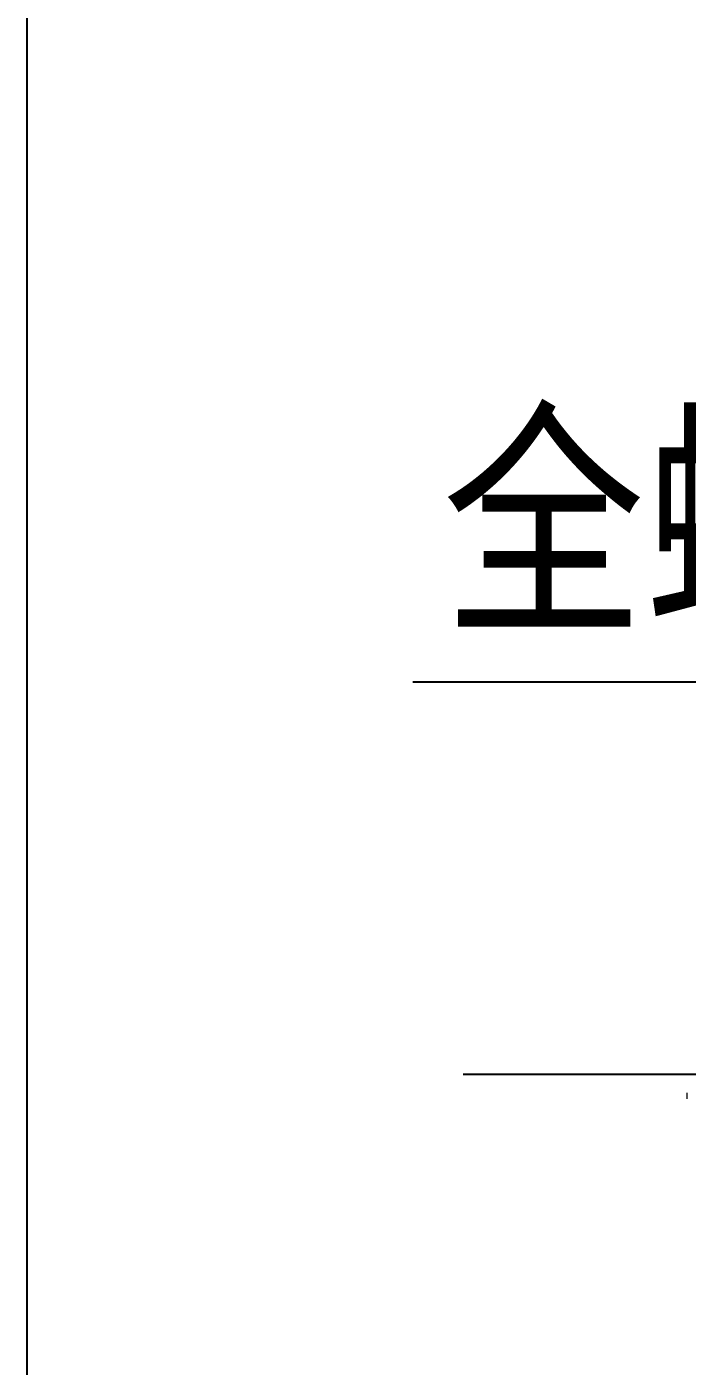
# Model space of a CAD drawing. Extents: x -976302 to -776254, y 5665 to 231437.
# Drawn here: x -806647 to -805577, y 90194 to 92365 of the extents above; entities that cross this region are included whole.
import ezdxf

# ---------------------------------------------------------------- set-up
doc = ezdxf.new("R2010")
doc.units = 0
doc.header["$LTSCALE"] = 1000
doc.header["$MEASUREMENT"] = 0
doc.layers.add('暖通', color=7, linetype='Continuous')
doc.styles.add('-黑体', font='simhei.ttf', dxfattribs={"width": 0.8})

# ---------------------------------------------------------------- blocks, each defined once
blk = doc.blocks.new('a2-3d-02')
at = {"color": 7, "linetype": 'Continuous', "lineweight": 15}
blk.add_line((-25152.04, -16278.14), (-25152.04, -16276.16), dxfattribs=at)

msp = doc.modelspace()

# ---------------------------------------------------------------- linework, layer by layer
at = {"layer": '暖通', "color": 7}
for p, q in [((-806647.1, 130385.3), (-806647.1, 75603.5)), ((-806647.1, 130385.3), (-806647.1, 72132.5)), ((-804289.4, 91302.4), (-806021.8, 91302.4)), ((-804289.4, 91302.4), (-806021.8, 91302.4)), ((-805940.1, 90667.2), (-795084, 90667.2)), ((-805940.1, 90667.2), (-795084, 90667.2))]:
    msp.add_line(p, q, dxfattribs=at)

# ---------------------------------------------------------------- block references
at = {"layer": '暖通', "color": 7, "xscale": 5.068799998611212, "yscale": 5.068799998611212, "zscale": 5.068799998611212}
msp.add_blockref('a2-3d-02', (-678086.7, 173137.6), dxfattribs=at)
msp.add_blockref('a2-3d-02', (-678086.7, 173137.6), dxfattribs=at)

# ---------------------------------------------------------------- texts
at = {"layer": '暖通', "color": 7, "style": '-黑体', "width": 0.8}
msp.add_text('全螺纹吊杆', height=300, rotation=0, dxfattribs=at).set_placement((-805973.5, 91413.6))
msp.add_text('全螺纹吊杆', height=300, rotation=0, dxfattribs=at).set_placement((-805973.5, 91413.6))

doc.saveas('drawing.dxf')
